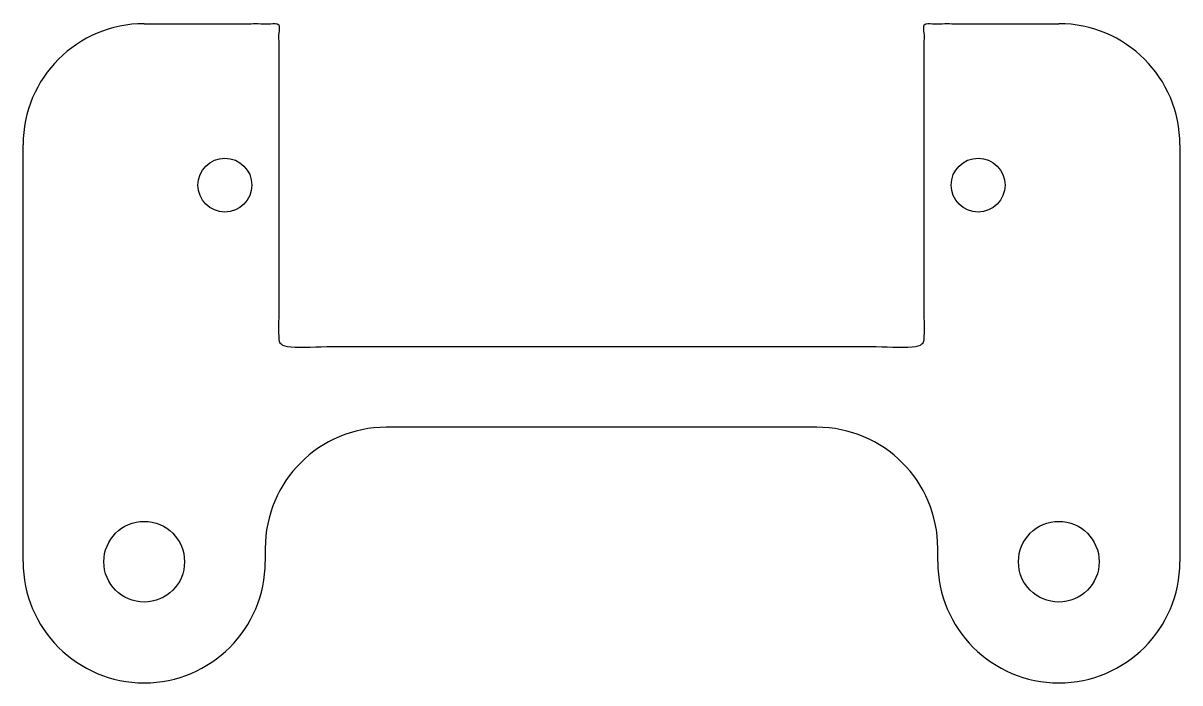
# Model space of a CAD drawing. Header units: millimetres. Extents: x -2.15 to 2.15, y -1.25 to 1.2.
import ezdxf

# ---------------------------------------------------------------- set-up
doc = ezdxf.new("R2010")
doc.units = ezdxf.units.MM
doc.header["$MEASUREMENT"] = 0
doc.layers.add('Laser 12 groepen', color=1, linetype='Continuous', true_color=0xff0000)

msp = doc.modelspace()

# ---------------------------------------------------------------- linework, layer by layer
at = {"layer": 'Laser 12 groepen'}
for p, q in [((0.8, -0.3), (-0.8, -0.3)), ((-1.25, -0.75), (-1.25, -0.8)), ((1.25, -0.8), (1.25, -0.75))]:
    msp.add_line(p, q, dxfattribs=at)
for centre, radius in [((-1.4, 0.6), 0.1), ((1.4, 0.6), 0.1), ((-1.7, -0.8), 0.15), ((1.7, -0.8), 0.15)]:
    msp.add_circle(centre, radius, dxfattribs=at)
for centre, start, end in [((-1.7, 0.75), 90, 180), ((1.7, 0.75), 0, 90), ((-0.8, -0.75), 90, 180), ((0.8, -0.75), 0, 90), ((-1.7, -0.8), 180, 270), ((-1.7, -0.8), 270, 0), ((1.7, -0.8), 180, 270), ((1.7, -0.8), 270, 0)]:
    msp.add_arc(centre, 0.45, start, end, dxfattribs=at)
msp.add_open_spline([(-1.7, 1.2), (-1.45, 1.2), (-1.2, 1.2), (-1.2, 0.6), (-1.2, 0), (0, 0), (1.2, 0), (1.2, 0.6), (1.2, 1.2), (1.45, 1.2), (1.7, 1.2)], degree=2, knots=[-59.466343, -59.466343, -59.466343, -55.255816, -55.255816, -43.255815, -43.255815, -19.255813, -19.255813, -7.255812, -7.255812, -3.045285, -3.045285, -3.045285], dxfattribs=at)
for points in [[(-2.15, -0.8), (-2.15, -0.025), (-2.15, 0.75)], [(2.15, 0.75), (2.15, -0.025), (2.15, -0.8)]]:
    msp.add_open_spline(points, degree=2, dxfattribs=at)

doc.saveas('drawing.dxf')
